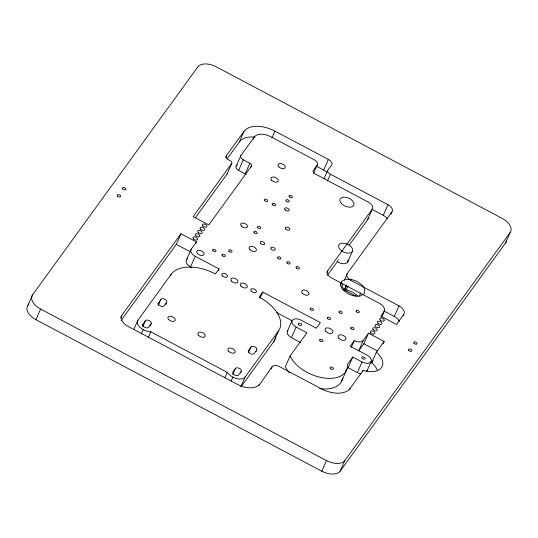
<?xml version="1.0" encoding="UTF-8"?>
<svg xmlns="http://www.w3.org/2000/svg" width="538" height="538" viewBox="0 0 538 538"><rect width="100%" height="100%" fill="white"/><g stroke="black" fill="none" stroke-linecap="round" stroke-linejoin="round"><path stroke-width="0.81" d="M250.782 167.6L251.441 166.101A3.013 1.742 23.8 0 0 249.834 163.263L243.29 159.793A4.519 2.616 23.8 0 1 240.883 155.536L254.387 136.901A13.457 7.794 23.8 0 1 270.856 136.766L313.849 159.551A5.784 3.349 23.8 0 1 317.232 164.991L313.553 173.33M27.882 305.49L32.562 294.878L197.769 66.941A15.057 8.722 23.8 0 1 216.202 66.793L502.082 218.327A15.057 8.722 23.8 0 1 510.118 232.51L505.438 243.122L340.231 471.059A15.057 8.722 23.8 0 1 321.798 471.207L35.918 319.673A15.057 8.722 23.8 0 1 27.882 305.49L28.864 304.131M35.918 319.673L40.599 309.061A15.057 8.722 23.8 0 1 32.562 294.878M120.848 317.575L121.85 315.295L180.97 233.741L196.464 241.952L195.798 243.465M133.888 329.323L137.896 320.231L171.185 274.306A36.133 20.935 23.8 0 1 215.415 273.936L219.053 268.919L195.233 256.296A7.525 4.358 23.8 0 1 191.212 249.202L196.464 241.952M121.117 320.473L176.289 244.346L180.97 233.741M142.207 325.732L145.415 320.715A3.255 1.883 23.8 0 1 149.396 320.682A3.255 1.883 23.8 0 1 151.138 323.748L150.136 326.021M142.738 326.781L145.415 320.715M141.198 334.138L143.202 329.592A9.94 5.757 23.8 0 1 137.896 320.231M157.755 304.286L160.956 299.269A3.255 1.883 23.8 0 1 164.944 299.236A3.255 1.883 23.8 0 1 166.679 302.302L164.144 305.799A3.255 1.883 23.8 0 1 160.163 305.833A3.255 1.883 23.8 0 1 158.421 302.766M170.519 275.819L171.185 274.306M158.286 305.328L160.956 299.269M148.078 337.871L150.754 331.811L227.251 372.363A11.58 6.712 23.8 0 0 232.86 377.118A9.98 5.784 23.8 0 0 245.099 377.057L278.388 331.132A36.133 20.935 23.8 0 0 259.094 297.09L262.732 292.073L320.386 322.639L316.337 328.227L301.125 320.164A7.229 4.19 23.8 0 0 292.282 320.238A7.229 4.19 23.8 0 0 296.142 327.043L306.936 332.766L290.076 356.028L285.396 366.634A31.184 18.063 23.8 0 0 289.41 372.827M165.677 304.575L166.35 303.062M191.992 267.668L190.553 266.902A7.525 4.358 23.8 0 1 186.531 259.814L191.212 249.202M227.002 158.952L239.289 141.992L243.963 131.38A25.313 14.661 23.8 0 1 274.952 131.124L328.362 159.436A5.784 3.349 23.8 0 1 331.744 164.87L327.635 170.539L323.963 178.878M195.314 217.843L227.043 174.07L231.723 163.458A3.013 1.742 23.8 0 0 230.116 160.62L228.778 159.914A4.519 2.616 23.8 0 1 226.37 155.657L243.963 131.38M190.553 266.902L195.233 256.296M246.222 174.642A3.013 1.742 23.8 0 0 245.153 173.875L238.61 170.405A4.519 2.616 23.8 0 1 236.202 166.148L240.883 155.536M238.61 170.405L243.29 159.793M253.385 139.174L254.387 136.901M245.153 173.875L249.834 163.263M271.939 137.943L274.952 131.124M218.388 270.439L219.053 268.919M224.911 377.663L227.251 372.363M260.056 298.133L262.732 292.073M232.779 374.509L235.456 368.443A3.255 1.883 23.8 0 1 239.437 368.409A3.255 1.883 23.8 0 1 241.179 371.476L240.506 372.995M326.808 172.705A5.784 3.349 23.8 0 0 323.681 170.042L328.362 159.436M231.192 380.911L232.86 377.118M248.657 352.303L250.997 346.997A3.255 1.883 23.8 0 1 254.985 346.963A3.255 1.883 23.8 0 1 256.72 350.03L256.054 351.549M327.454 181.044L330.466 174.218A3.961 2.293 23.8 0 1 327.635 170.539M240.755 386.909L245.099 377.057M241.401 386.318L273.707 341.738L278.388 331.132M258.704 385.807L272.167 366.64A5.925 3.436 23.8 0 1 279.424 366.58L321.112 388.678A23.712 13.732 23.8 0 0 350.13 388.436L363.204 370.406A20.309 11.762 23.8 0 0 381.529 367.548A20.309 11.762 23.8 0 0 376.371 352.235L384.152 341.442L368.523 333.156L363.264 340.406L358.59 351.011L363.843 343.762L368.523 333.156M287.332 331.327L292.006 320.715L276.532 312.477M271.165 368.913L272.167 366.64M300.816 342.612L291.462 337.656L296.142 327.043M326.889 272.389L327.561 270.876L372.289 209.161A7.525 4.358 23.8 0 0 368.268 202.073L315.954 174.339A3.961 2.293 23.8 0 1 313.123 170.66L317.232 164.991M347.568 262.262L352.249 251.656A7.525 4.358 23.8 0 0 344.576 243.29A7.525 4.358 23.8 0 0 340.077 249.498A7.525 4.358 23.8 0 0 352.249 251.656M349.095 245.315L367.609 219.773L372.289 209.161M340.164 285.322L341.166 283.049M344.273 280.338L347.279 273.519L392.007 211.804A7.525 4.358 23.8 0 0 387.992 204.716L330.466 174.218M355.813 296.088L346.62 291.219A7.525 4.358 23.8 0 1 344.629 289.901L344.286 289.605L346.29 285.059M342.982 289.908L344.629 289.901L346.64 285.355M344.629 289.901L346.311 289.881L347.978 286.088M350.319 280.782L350.991 279.269L357.279 281.461L362.37 285.301L364.899 289.767L364.192 293.654L360.433 295.927A12.946 7.498 23.8 0 1 340.722 285.483L341.428 281.589L345.188 279.316L350.991 279.269M387.232 218.852A7.525 4.358 23.8 0 0 383.312 215.321L387.992 204.716M391.005 214.077L392.007 211.804M359.31 296.075L360.648 293.042M351.274 347.427L354.286 340.601A7.397 4.284 23.8 0 0 363.264 340.406M341.462 381.597L346.136 370.985M345.652 371.072L348.106 367.683L352.787 357.071L362.047 361.98A7.229 4.19 23.8 0 0 370.897 361.906A7.229 4.19 23.8 0 0 367.037 355.1L350.231 346.19L354.286 340.601M349.465 389.956L350.13 388.436M381.711 317.037L384.051 311.731A9.032 5.232 23.8 0 0 379.223 303.224L331.576 277.964A7.525 4.358 23.8 0 1 327.561 270.876M348.106 367.683L357.373 372.592L362.047 361.98M362.531 371.919L363.204 370.406M321.798 471.207L326.479 460.602A15.057 8.722 23.8 0 0 344.905 460.447L510.118 232.51M366.822 371.281L371.166 361.428M377.642 370.904A20.309 11.762 23.8 0 0 371.691 362.847L376.371 352.235M399.351 321.495A9.032 5.232 23.8 0 0 394.267 316.472L398.947 305.866L351.301 280.607A7.525 4.358 23.8 0 1 349.31 279.289L348.967 278.993A7.525 4.358 23.8 0 1 347.279 273.519M383.15 343.715L384.152 341.442M403.103 315.893L403.769 314.374A9.032 5.232 23.8 0 0 398.947 305.866M340.231 471.059L344.905 460.447M225.684 157.197L226.37 155.657M371.691 362.847L373.15 360.823M231.723 163.458L193.155 216.659L208.791 224.951L251.441 166.101M236.202 166.148L237.164 164.816M186.531 259.814L187.486 258.496M151.138 323.748L148.602 327.252A3.255 1.883 23.8 0 1 144.614 327.279A3.255 1.883 23.8 0 1 142.879 324.212M235.456 368.443L232.914 371.946A3.255 1.883 23.8 0 0 234.655 375.013A3.255 1.883 23.8 0 0 238.637 374.979L241.179 371.476M250.997 346.997L248.462 350.494A3.255 1.883 23.8 0 0 250.197 353.56A3.255 1.883 23.8 0 0 254.185 353.533L256.72 350.03M327.212 275.51L338.671 259.699M384.051 311.731L380.843 316.149L396.479 324.434L403.769 314.374M352.787 357.071L347.38 364.529A31.184 18.063 23.8 0 1 323.627 377.952A31.184 18.063 23.8 0 1 290.076 356.028M346.311 289.881L352.598 292.067L357.689 295.913M316.263 166.114L323.681 170.042M372.249 209.457L383.312 215.321M383.876 310.964L394.267 316.472M176.289 244.346L190.311 251.777M363.843 343.762L377.34 350.924M40.599 309.061L326.479 460.602M337.319 261.562L338.355 262.342A7.525 4.358 23.8 0 0 347.985 260.002M121.85 315.295A11.856 6.866 23.8 0 0 128.185 326.465L237.608 384.468A17.781 10.303 23.8 0 0 259.377 384.287M150.754 331.811A11.695 6.779 23.8 0 1 143.202 329.592M506.332 241.024A15.057 8.722 23.8 0 1 505.438 243.122M360.884 373.816A7.229 4.19 23.8 0 1 357.373 372.592M366.613 370.346A7.229 4.19 23.8 0 1 366.647 371.516M342.619 378.174A31.184 18.063 23.8 0 1 319.639 388.658M291.462 337.656A7.229 4.19 23.8 0 1 287.978 330.426M275.853 336.714A36.133 20.935 23.8 0 1 273.707 341.738M344.286 289.605A7.525 4.358 23.8 0 1 342.598 284.125M239.289 141.992A25.313 14.661 23.8 0 1 254.918 137.042M227.238 173.532A3.013 1.742 23.8 0 1 227.043 174.07M368.1 218.132A7.525 4.358 23.8 0 1 367.609 219.773M296.377 268.072A1.802 1.042 23.8 0 0 299.296 268.59A1.802 1.042 23.8 0 0 297.46 266.592A1.802 1.042 23.8 0 0 296.377 268.072M325.867 331.421A4.223 2.448 23.8 0 0 332.692 332.632A4.223 2.448 23.8 0 0 328.388 327.938A4.223 2.448 23.8 0 0 325.867 331.421M339.216 312.612A1.802 1.042 23.8 0 0 342.128 313.123A1.802 1.042 23.8 0 0 340.292 311.125A1.802 1.042 23.8 0 0 339.216 312.612M231.616 281.206A3.773 2.186 23.8 0 0 237.715 282.282A3.773 2.186 23.8 0 0 233.869 278.092A3.773 2.186 23.8 0 0 231.616 281.206M251.36 291.24A3.013 1.742 23.8 0 0 256.236 292.1A3.013 1.742 23.8 0 0 253.163 288.751A3.013 1.742 23.8 0 0 251.36 291.24M241.004 286.182A3.773 2.186 23.8 0 0 247.103 287.258A3.773 2.186 23.8 0 0 243.257 283.075A3.773 2.186 23.8 0 0 241.004 286.182M370.87 332.948A2.408 1.392 23.8 0 0 374.764 333.641A2.408 1.392 23.8 0 0 372.309 330.964A2.408 1.392 23.8 0 0 370.87 332.948M228.637 351.314A3.914 2.266 23.8 0 0 234.965 352.437A3.914 2.266 23.8 0 0 230.97 348.086A3.914 2.266 23.8 0 0 228.637 351.314M338.967 338.362A4.223 2.448 23.8 0 0 345.793 339.572A4.223 2.448 23.8 0 0 341.489 334.885A4.223 2.448 23.8 0 0 338.967 338.362M377.878 323.277A2.408 1.392 23.8 0 0 381.772 323.97A2.408 1.392 23.8 0 0 379.317 321.294A2.408 1.392 23.8 0 0 377.878 323.277M373.204 329.727A2.408 1.392 23.8 0 0 377.098 330.419A2.408 1.392 23.8 0 0 374.643 327.743A2.408 1.392 23.8 0 0 373.204 329.727M375.544 326.499A2.408 1.392 23.8 0 0 379.438 327.191A2.408 1.392 23.8 0 0 376.983 324.515A2.408 1.392 23.8 0 0 375.544 326.499M200.533 229.269A2.408 1.392 23.8 0 0 204.42 229.961A2.408 1.392 23.8 0 0 201.972 227.285A2.408 1.392 23.8 0 0 200.533 229.269M195.852 235.718A2.408 1.392 23.8 0 0 199.746 236.411A2.408 1.392 23.8 0 0 197.291 233.734A2.408 1.392 23.8 0 0 195.852 235.718M198.192 232.49A2.408 1.392 23.8 0 0 202.086 233.183A2.408 1.392 23.8 0 0 199.632 230.506A2.408 1.392 23.8 0 0 198.192 232.49M202.873 226.041A2.408 1.392 23.8 0 0 206.76 226.733A2.408 1.392 23.8 0 0 204.305 224.057A2.408 1.392 23.8 0 0 202.873 226.041M193.519 238.939A2.408 1.392 23.8 0 0 197.412 239.632A2.408 1.392 23.8 0 0 194.958 236.955A2.408 1.392 23.8 0 0 193.519 238.939M380.218 320.049A2.408 1.392 23.8 0 0 384.112 320.742A2.408 1.392 23.8 0 0 381.657 318.066A2.408 1.392 23.8 0 0 380.218 320.049M222.382 275.873A3.013 1.742 23.8 0 0 227.251 276.74A3.013 1.742 23.8 0 0 224.178 273.391A3.013 1.742 23.8 0 0 222.382 275.873M198.65 335.423A3.914 2.266 23.8 0 0 204.978 336.539A3.914 2.266 23.8 0 0 200.99 332.195A3.914 2.266 23.8 0 0 198.65 335.423M197.513 253.58A3.914 2.266 23.8 0 0 203.841 254.703A3.914 2.266 23.8 0 0 199.854 250.358A3.914 2.266 23.8 0 0 197.513 253.58M249.874 249.585A3.914 2.266 23.8 0 0 256.202 250.708A3.914 2.266 23.8 0 0 252.208 246.364A3.914 2.266 23.8 0 0 249.874 249.585M351.018 328.705A1.802 1.042 23.8 0 0 353.93 329.222A1.802 1.042 23.8 0 0 352.094 327.218A1.802 1.042 23.8 0 0 351.018 328.705M302.443 293.331A3.914 2.266 23.8 0 0 308.772 294.447A3.914 2.266 23.8 0 0 304.777 290.103A3.914 2.266 23.8 0 0 302.443 293.331M278.745 166.787A3.914 2.266 23.8 0 0 285.066 167.91A3.914 2.266 23.8 0 0 281.078 163.565A3.914 2.266 23.8 0 0 278.745 166.787M356.324 311.758A1.802 1.042 23.8 0 0 359.236 312.269A1.802 1.042 23.8 0 0 357.4 310.271A1.802 1.042 23.8 0 0 356.324 311.758M168.67 319.525A3.914 2.266 23.8 0 0 174.998 320.648A3.914 2.266 23.8 0 0 171.01 316.304A3.914 2.266 23.8 0 0 168.67 319.525M212.994 250.795A1.802 1.042 23.8 0 0 215.906 251.313A1.802 1.042 23.8 0 0 214.07 249.309A1.802 1.042 23.8 0 0 212.994 250.795M222.255 255.705A1.802 1.042 23.8 0 0 225.173 256.222A1.802 1.042 23.8 0 0 223.337 254.218A1.802 1.042 23.8 0 0 222.255 255.705M327.635 318.671A1.802 1.042 23.8 0 0 330.547 319.189A1.802 1.042 23.8 0 0 328.711 317.185A1.802 1.042 23.8 0 0 327.635 318.671M287.117 263.163A1.802 1.042 23.8 0 0 290.029 263.681A1.802 1.042 23.8 0 0 288.193 261.676A1.802 1.042 23.8 0 0 287.117 263.163M277.85 258.253A1.802 1.042 23.8 0 0 280.769 258.771A1.802 1.042 23.8 0 0 278.926 256.767A1.802 1.042 23.8 0 0 277.85 258.253M257.803 227.782A1.802 1.042 23.8 0 0 260.715 228.3A1.802 1.042 23.8 0 0 258.879 226.296A1.802 1.042 23.8 0 0 257.803 227.782M254.165 232.799A1.802 1.042 23.8 0 0 257.077 233.317A1.802 1.042 23.8 0 0 255.241 231.313A1.802 1.042 23.8 0 0 254.165 232.799M289.357 196.881A1.802 1.042 23.8 0 0 292.269 197.399A1.802 1.042 23.8 0 0 290.433 195.395A1.802 1.042 23.8 0 0 289.357 196.881M286.236 201.185A1.802 1.042 23.8 0 0 289.155 201.703A1.802 1.042 23.8 0 0 287.319 199.699A1.802 1.042 23.8 0 0 286.236 201.185M264.642 200.654A1.802 1.042 23.8 0 0 267.554 201.165A1.802 1.042 23.8 0 0 265.718 199.168A1.802 1.042 23.8 0 0 264.642 200.654M272.584 204.857A1.802 1.042 23.8 0 0 275.496 205.375A1.802 1.042 23.8 0 0 273.66 203.371A1.802 1.042 23.8 0 0 272.584 204.857M408.84 350.507A1.802 1.042 23.8 0 0 411.758 351.025A1.802 1.042 23.8 0 0 409.916 349.021A1.802 1.042 23.8 0 0 408.84 350.507M414.038 343.338A1.802 1.042 23.8 0 0 416.95 343.856A1.802 1.042 23.8 0 0 415.114 341.852A1.802 1.042 23.8 0 0 414.038 343.338M122.866 188.999A1.802 1.042 23.8 0 0 125.778 189.511A1.802 1.042 23.8 0 0 123.942 187.513A1.802 1.042 23.8 0 0 122.866 188.999M117.667 196.168A1.802 1.042 23.8 0 0 120.586 196.679A1.802 1.042 23.8 0 0 118.743 194.682A1.802 1.042 23.8 0 0 117.667 196.168M271.697 180.291A3.914 2.266 23.8 0 0 278.025 181.414A3.914 2.266 23.8 0 0 274.037 177.063A3.914 2.266 23.8 0 0 271.697 180.291M241.434 226.094A3.618 2.091 23.8 0 0 247.285 227.13A3.618 2.091 23.8 0 0 243.593 223.115A3.618 2.091 23.8 0 0 241.434 226.094M229.013 251.32A1.802 1.042 23.8 0 0 231.932 251.838A1.802 1.042 23.8 0 0 230.089 249.834A1.802 1.042 23.8 0 0 229.013 251.32M310.46 309.572A1.802 1.042 23.8 0 0 313.378 310.083A1.802 1.042 23.8 0 0 311.536 308.086A1.802 1.042 23.8 0 0 310.46 309.572M271.26 249.148A2.408 1.392 23.8 0 0 275.153 249.84A2.408 1.392 23.8 0 0 272.699 247.164A2.408 1.392 23.8 0 0 271.26 249.148M285.806 229.08A2.408 1.392 23.8 0 0 289.7 229.773A2.408 1.392 23.8 0 0 287.245 227.097A2.408 1.392 23.8 0 0 285.806 229.08M260.668 243.539A2.408 1.392 23.8 0 0 264.561 244.225A2.408 1.392 23.8 0 0 262.107 241.555A2.408 1.392 23.8 0 0 260.668 243.539M285.086 209.847A2.408 1.392 23.8 0 0 288.98 210.54A2.408 1.392 23.8 0 0 286.525 207.863A2.408 1.392 23.8 0 0 285.086 209.847M319.949 340.823A1.802 1.042 23.8 0 0 322.861 341.341A1.802 1.042 23.8 0 0 321.025 339.337A1.802 1.042 23.8 0 0 319.949 340.823M298.624 324.629A1.802 1.042 23.8 0 0 301.536 325.147A1.802 1.042 23.8 0 0 299.7 323.143A1.802 1.042 23.8 0 0 298.624 324.629M330.406 368.523A1.802 1.042 23.8 0 0 333.325 369.041A1.802 1.042 23.8 0 0 331.482 367.037A1.802 1.042 23.8 0 0 330.406 368.523M362.148 358.301A1.802 1.042 23.8 0 0 365.067 358.819A1.802 1.042 23.8 0 0 363.224 356.822A1.802 1.042 23.8 0 0 362.148 358.301M341.401 203.519A7.525 4.358 23.8 0 0 353.58 205.677A7.525 4.358 23.8 0 0 345.9 197.311A7.525 4.358 23.8 0 0 341.401 203.519"/></g></svg>
